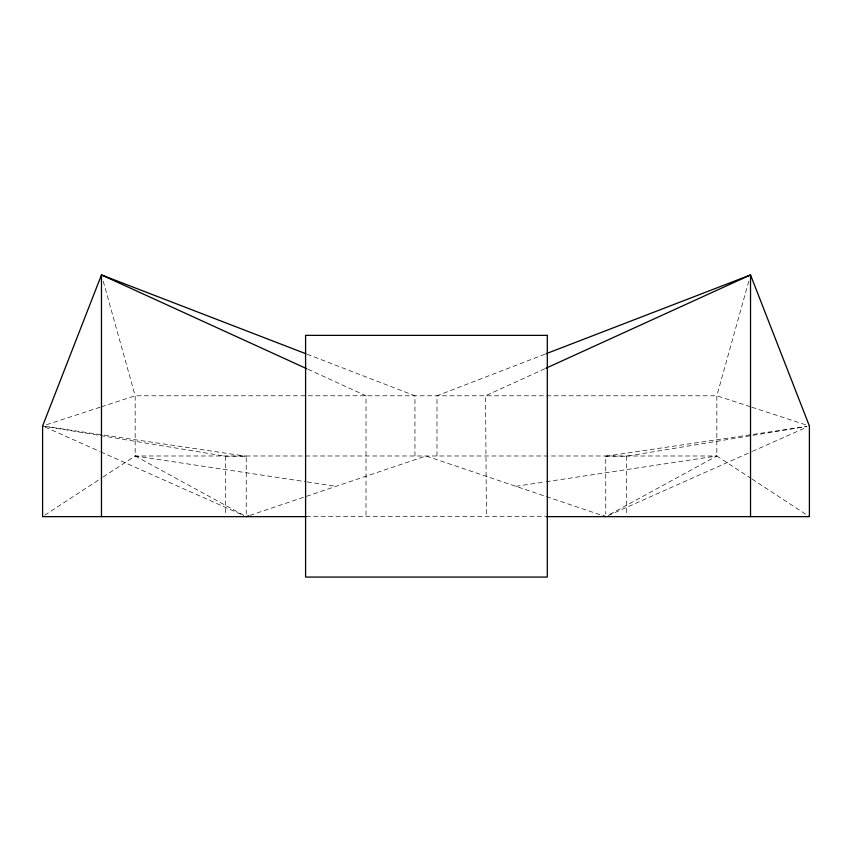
<?xml version="1.0" encoding="UTF-8"?>
<svg xmlns="http://www.w3.org/2000/svg" width="852" height="852" viewBox="0 0 852 852"><rect width="100%" height="100%" fill="white"/><g stroke="black" fill="none" stroke-linecap="round" stroke-linejoin="round"><path stroke-width="0.64" stroke-dasharray="4.26 3.19" d="M748.748 281.288L716.841 395.786L716.841 455.99L751.006 478.377M44.805 515.194L102.102 477.652M103.198 476.928L135.159 455.99L716.841 455.99L608.062 515.375M544.822 368.746L485.533 395.786L486.428 516.642M608.179 515.567L751.219 451.901M752.423 451.358L806.972 427.076M544.801 354.23L436.98 395.786L436.98 455.99M249.998 515.375L426 455.99L602.002 515.375M100.131 407.213L42.6 426L225.429 456.214L246.249 456.214L246.249 514.012M101.388 406.809L135.159 395.786L716.841 395.786L750.612 406.809M605.751 456.214L626.571 456.214L806.791 426.437L605.751 456.214L605.751 514.012M515.875 486.311L544.769 481.955M546.089 481.753L716.841 455.99M306.198 516.642L544.822 516.642M45.231 426.394L246.249 456.214M103.252 281.288L135.159 395.786L135.159 455.99L305.911 481.753M307.231 481.955L336.125 486.311M751.869 407.213L809.4 426M307.146 354.23L414.945 395.786L414.945 455.99M45.028 427.076L99.578 451.358M100.781 451.901L243.821 515.567M308.041 369.299L366.019 395.786L366.019 516.642M135.159 455.99L246.249 516.642M752.103 479.09L809.4 516.642M626.571 456.214L626.571 515.332M225.429 456.214L225.429 515.332"/><path stroke-width="1.28" d="M546.036 368.192L750.527 274.93L809.4 426L809.4 516.642L546.057 516.642M546.036 353.75L750.527 274.93L750.527 516.642M246.249 516.642L248.741 515.801M306.198 516.642L42.6 516.642L42.6 426L101.473 274.93L305.911 353.75M603.259 515.801L605.751 516.642M306.827 368.746L101.473 274.93L101.473 516.642M547.303 335.358L305.591 335.358L305.591 577.07L547.303 577.07L547.303 335.358"/></g></svg>
